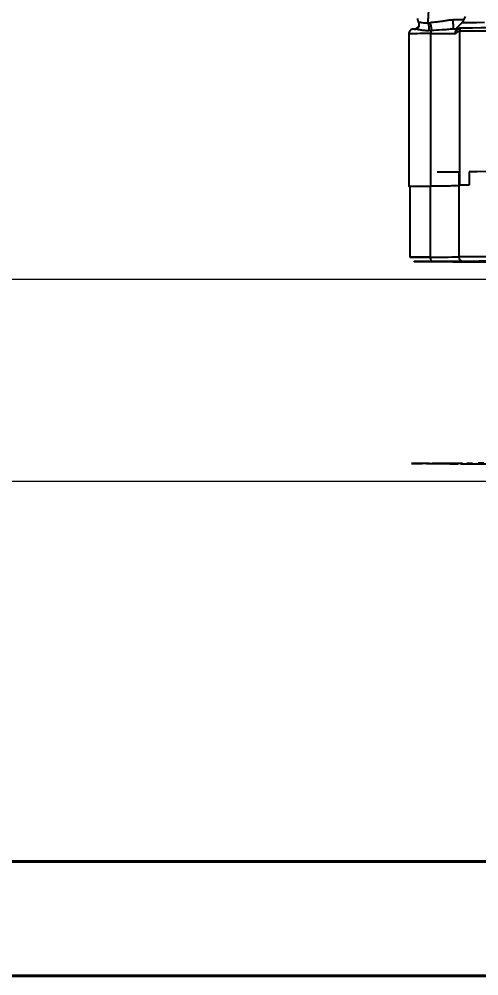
# Model space of a CAD drawing. Header units: millimetres. Extents: x 2085 to 4229, y 754 to 2271.
# Drawn here: x 2894.1 to 2996.8, y 754.5 to 967.9 of the extents above; entities that cross this region are included whole.
import ezdxf

# ---------------------------------------------------------------- set-up
doc = ezdxf.new("R2010")
doc.units = ezdxf.units.MM
doc.linetypes.add('PHANTOM', pattern=[12.7, 6.35, -1.27, 1.27, -1.27, 1.27, -1.27])
for name, color, linetype, lineweight in [('AM_5', 3, 'Continuous', 25), ('AM_BOR', 7, 'Continuous', 50), ('粗实线', 7, 'Continuous', 40)]:
    doc.layers.add(name, color=color, linetype=linetype, lineweight=lineweight)
doc.styles.add('SLDTEXTSTYLE1', font='txt.shx', dxfattribs={"width": 0.7, "bigfont": 'gbcbig.shx'})
doc.dimstyles.new('SLDDIMSTYLE12$0', dxfattribs={"dimtxt": 12, "dimasz": 10, "dimexe": 0, "dimexo": 0.0625, "dimgap": 0.875, "dimtad": 1, "dimdec": 1, "dimlfac": 1.8, "dimrnd": 1e-09, "dimzin": 12, "dimdsep": 46, "dimtxsty": 'SLDTEXTSTYLE1', "dimcen": 0.09, "dimdle": 8.16, "dimclrd": 3, "dimclre": 3, "dimadec": 0, "dimazin": 3, "dimtfac": 1, "dimtdec": 1, "dimtofl": 0, "dimtmove": 0, "dimatfit": 3, "dimfxl": 0, "dimfrac": 2, "dimtolj": 1, "dimlwd": 5, "dimlwe": 5, "dimarcsym": 0})

# ---------------------------------------------------------------- blocks, each defined once
blk = doc.blocks.new('*D72')
at = {"layer": 'AM_5', "color": 3, "lineweight": 5, "transparency": 16777216}
blk.add_line((3026.8, 1151.45), (2876.46, 1151.45), dxfattribs=at)
at = {"layer": 'AM_5', "color": 3, "linetype": 'Continuous', "lineweight": 5, "transparency": 16777216}
for p, q in [((2876.46, 1141.45), (2876.46, 919.82)), ((3006.09, 909.82), (2876.46, 909.82))]:
    blk.add_line(p, q, dxfattribs=at)
at = {"layer": 'AM_5', "color": 3, "transparency": 16777216}
for points in [[(2874.79, 1141.45), (2878.13, 1141.45), (2876.46, 1151.45)], [(2874.79, 919.82), (2878.13, 919.82), (2876.46, 909.82)]]:
    blk.add_solid(points, dxfattribs=at)
at = {"layer": 'Defpoints', "color": 0, "transparency": 16777216}
for p in [(3026.86, 1151.45), (2876.46, 909.82), (3006.15, 909.82)]:
    blk.add_point(p, dxfattribs=at)
at = {"layer": 'AM_5', "color": 0, "transparency": 16777216, "insert": (2869.58, 983.74), "char_height": 12, "attachment_point": 5, "rotation": 90, "style": 'SLDTEXTSTYLE1'}
blk.add_mtext('\\A1;245', dxfattribs=at)
blk = doc.blocks.new('*D73')
at = {"layer": 'AM_5', "color": 3, "lineweight": 5, "transparency": 16777216}
blk.add_line((3006.06, 909.83), (2876.61, 909.83), dxfattribs=at)
at = {"layer": 'AM_5', "color": 3, "linetype": 'Continuous', "lineweight": 5, "transparency": 16777216}
for p, q in [((2876.61, 899.83), (2876.61, 874.75)), ((3005.16, 864.75), (2876.61, 864.75))]:
    blk.add_line(p, q, dxfattribs=at)
at = {"layer": 'AM_5', "color": 3, "transparency": 16777216}
for points in [[(2874.94, 899.83), (2878.27, 899.83), (2876.61, 909.83)], [(2874.94, 874.75), (2878.27, 874.75), (2876.61, 864.75)]]:
    blk.add_solid(points, dxfattribs=at)
at = {"layer": 'Defpoints', "color": 0, "transparency": 16777216}
for p in [(3006.12, 909.83), (2876.61, 864.75), (3005.23, 864.75)]:
    blk.add_point(p, dxfattribs=at)
at = {"layer": 'AM_5', "color": 0, "transparency": 16777216, "insert": (2869.73, 887.29), "char_height": 12, "attachment_point": 5, "rotation": 90, "style": 'SLDTEXTSTYLE1'}
blk.add_mtext('\\A1;45', dxfattribs=at)
blk = doc.blocks.new('rA3')
at = {"layer": '粗实线'}
for p, q in [((358.384, 129.26), (748.384, 129.26)), ((333.384, 124.26), (753.384, 124.26))]:
    blk.add_line(p, q, dxfattribs=at)

msp = doc.modelspace()

# ---------------------------------------------------------------- linework, layer by layer
at = {"color": 7, "linetype": 'Continuous', "lineweight": 25}
for p, q in [((2983.268, 967.241), (2983.347, 967.264)), ((2985.314, 967.139), (2985.842, 967.189)), ((2991.008, 967.821), (2993.469, 967.821)), ((2992.94, 967.116), (2992.62, 966.802)), ((2993.469, 967.821), (2993.797, 968.535)), ((2982.613, 965.719), (2982.502, 965.694)), ((2986.116, 965.385), (2985.648, 965.361)), ((2991.008, 965.704), (2990.478, 965.678)), ((2991.008, 965.777), (2991.008, 965.704)), ((2991.76, 965.707), (2991.008, 965.704)), ((2992.434, 965.301), (2992.434, 930.874)), ((2981.087, 964.684), (2981.087, 930.684)), ((2986.022, 930.7), (2986.022, 964.699)), ((2992.244, 933.872), (2992.244, 930.872)), ((2992.244, 933.872), (2992.367, 933.872)), ((2994.601, 933.893), (2994.601, 930.893)), ((2992.301, 930.873), (2992.301, 914.873)), ((2981.31, 930.685), (2981.31, 914.842)), ((2985.978, 914.857), (2985.978, 930.699))]:
    msp.add_line(p, q, dxfattribs=at)
at = {"color": 7, "linetype": 'Continuous', "lineweight": 25, "flags": 128}
for points in [[(2991.008, 966.802), (2991.008, 966.964), (2991.008, 967.122), (2991.008, 967.274), (2991.008, 967.415), (2991.008, 967.543), (2991.008, 967.655), (2991.008, 967.748), (2991.008, 967.821)], [(2998.001, 967.16), (2996.216, 967.15), (2994.773, 967.139), (2993.68, 967.128), (2992.94, 967.116)], [(2992.434, 965.301), (2993.586, 965.313), (2995.085, 965.324), (2996.922, 965.334), (2999.092, 965.345), (3001.582, 965.355), (3004.384, 965.365), (3007.483, 965.374), (3010.866, 965.383), (3014.519, 965.391), (3018.424, 965.399), (3022.564, 965.406), (3026.922, 965.413), (3031.476, 965.419), (3036.207, 965.424), (3041.095, 965.429), (3046.116, 965.433), (3051.249, 965.436), (3056.47, 965.438)], [(2992.722, 966.008), (2993.87, 966.02), (2995.363, 966.03), (2997.194, 966.041), (2999.355, 966.052), (3001.837, 966.062), (3004.628, 966.071), (3007.716, 966.081), (3011.087, 966.089), (3014.726, 966.098), (3018.617, 966.106), (3022.742, 966.113), (3027.083, 966.119), (3031.621, 966.125), (3036.335, 966.131), (3041.204, 966.135), (3046.207, 966.139), (3051.321, 966.142), (3056.523, 966.145)], [(3056.697, 934.011), (3051.372, 934.008), (3046.137, 934.005), (3041.018, 934.001), (3036.038, 933.996), (3031.221, 933.991), (3026.588, 933.985), (3022.161, 933.978), (3017.961, 933.97), (3014.007, 933.962), (3010.318, 933.954), (3006.91, 933.945), (3003.8, 933.935), (3001.002, 933.925), (2998.528, 933.915), (2996.391, 933.904), (2994.601, 933.893)], [(2993.71, 913.842), (2993.533, 913.839), (2993.013, 913.837), (2992.187, 913.834), (2991.11, 913.833), (2989.856, 913.832), (2988.51, 913.831), (2987.164, 913.832), (2985.91, 913.833), (2984.833, 913.834), (2984.006, 913.837), (2983.487, 913.839), (2983.31, 913.842), (2983.487, 913.845), (2984.006, 913.848), (2984.833, 913.85), (2985.91, 913.852), (2987.164, 913.853), (2988.51, 913.853), (2989.856, 913.853), (2991.11, 913.852), (2992.187, 913.85), (2993.013, 913.848), (2993.533, 913.845), (2993.71, 913.842)], [(2986.33, 913.855), (2986.261, 913.874), (2986.195, 913.932), (2986.134, 914.024), (2986.081, 914.149), (2986.037, 914.301), (2986.005, 914.474), (2985.985, 914.662), (2985.978, 914.857)], [(2986.33, 913.83), (2986.261, 913.849), (2986.255, 913.852)], [(3056.697, 915.011), (3051.438, 915.008), (3046.267, 915.005), (3041.209, 915.001), (3036.285, 914.996), (3031.518, 914.991), (3026.93, 914.985), (3022.542, 914.978), (3018.372, 914.971), (3014.441, 914.963), (3010.766, 914.955), (3007.364, 914.946), (3004.249, 914.937), (3001.437, 914.927), (2998.939, 914.917), (2996.768, 914.906), (2994.932, 914.895), (2993.441, 914.884), (2992.301, 914.873)], [(2993.284, 913.812), (2993.092, 913.831), (2993.023, 913.848)]]:
    msp.add_lwpolyline(points, dxfattribs=at)
at = {"color": 7, "linetype": 'PHANTOM', "lineweight": 25, "flags": 128}
for points in [[(2993.121, 868.77), (2992.944, 868.767), (2992.424, 868.764), (2991.598, 868.762), (2990.521, 868.76), (2989.267, 868.759), (2987.921, 868.759), (2986.575, 868.759), (2985.321, 868.76), (2984.244, 868.762), (2983.418, 868.764), (2982.898, 868.767), (2982.721, 868.77), (2982.898, 868.773), (2983.418, 868.775), (2984.244, 868.778), (2985.321, 868.78), (2986.575, 868.781), (2987.921, 868.781), (2989.267, 868.781), (2990.521, 868.78), (2991.598, 868.778), (2992.424, 868.775), (2992.944, 868.773), (2993.121, 868.77)], [(2985.741, 868.757), (2985.672, 868.776), (2985.666, 868.78)], [(2992.695, 868.74), (2992.504, 868.759), (2992.434, 868.775)]]:
    msp.add_lwpolyline(points, dxfattribs=at)
at = {"color": 7, "linetype": 'Continuous', "lineweight": 25}
for centre, radius, start, end in [((2982.356, 966.788), 1.1, 270.09999, 25.63662), ((2988.336, 964.734), 2.314, 163.65187, 180.85663), ((2984.94, 510.916), 453.784, 89.86336, 90.48649), ((2985.202, 2863.061), 1898.362, 270.024744, 270.187646), ((2987.532, 1720.743), 786.885, 269.993192, 270.343129), ((2991.906, 964.609), 33.739, 270.57375, 270.66978), ((2997.792, 433.259), 497.644, 90.36744, 90.63226), ((2984.973, 484.428), 430.43, 89.86614, 90.48756), ((2985.196, 1417.572), 502.745, 269.55713, 270.08916), ((2986.47, 1957.195), 1042.338, 269.972937, 270.320473), ((2993.293, 914.865), 0.992, 179.54189, 269.50442)]:
    msp.add_arc(centre, radius, start, end, dxfattribs=at)
for points, knots in [([(2985.832, 989.266), (2985.83, 988.075), (2985.827, 985.671), (2985.802, 982.522), (2985.769, 979.843), (2985.733, 977.619), (2985.685, 975.309), (2985.621, 972.933), (2985.535, 970.603), (2985.433, 968.529), (2985.354, 967.613), (2985.314, 967.139)], [0, 0, 0, 0, 0.1217334, 0.2456529, 0.3295313, 0.4143849, 0.5002146, 0.6112196, 0.7315209, 0.8611156, 1, 1, 1, 1]), ([(2983.268, 967.241), (2983.302, 967.148), (2983.361, 966.986), (2983.374, 966.718), (2983.329, 966.451), (2983.209, 966.194), (2983.027, 965.976), (2982.804, 965.802), (2982.615, 965.752), (2982.524, 965.728)], [0, 0, 0, 0, 0.1529156, 0.2657043, 0.4140042, 0.5702861, 0.7000495, 0.8539974, 1, 1, 1, 1]), ([(2983.268, 967.241), (2983.202, 967.416), (2983.102, 967.685), (2983.091, 967.971), (2983.087, 968.071)], [0, 0, 0, 0, 0.649785, 1, 1, 1, 1]), ([(2983.347, 967.264), (2983.411, 967.282), (2983.505, 967.309), (2984.18, 967.124), (2984.766, 967.077), (2985.135, 967.119), (2985.314, 967.14)], [0, 0, 0, 0, 0.5280891, 0.7757084, 0.8910227, 1, 1, 1, 1]), ([(2985.648, 965.361), (2985.658, 965.425), (2985.68, 965.56), (2985.687, 965.812), (2985.672, 966.098), (2985.63, 966.393), (2985.565, 966.667), (2985.485, 966.889), (2985.399, 967.052), (2985.341, 967.111), (2985.314, 967.14)], [0, 0, 0, 0, 0.111182, 0.2335049, 0.3645523, 0.5004088, 0.6362, 0.7670654, 0.889124, 1, 1, 1, 1]), ([(2985.842, 967.189), (2986.367, 967.24), (2987.284, 967.33), (2988.475, 967.506), (2989.447, 967.657), (2990.258, 967.785), (2990.79, 967.811), (2991.008, 967.821)], [0, 0, 0, 0, 0.2998788, 0.5240414, 0.7085127, 0.8805177, 1, 1, 1, 1]), ([(2986.116, 965.385), (2986.124, 965.449), (2986.143, 965.581), (2986.151, 965.833), (2986.139, 966.121), (2986.105, 966.421), (2986.051, 966.701), (2985.984, 966.929), (2985.913, 967.097), (2985.865, 967.159), (2985.842, 967.189)], [0, 0, 0, 0, 0.1107503, 0.2328673, 0.3639412, 0.5, 0.6360588, 0.7671327, 0.8892497, 1, 1, 1, 1]), ([(2992.94, 967.116), (2993.006, 967.184), (2993.136, 967.32), (2993.282, 967.523), (2993.394, 967.702), (2993.443, 967.781), (2993.469, 967.821)], [0, 0, 0, 0, 0.2574412, 0.5169374, 0.7503202, 1, 1, 1, 1]), ([(2982.339, 965.688), (2982.303, 965.688), (2982.182, 965.687), (2982.123, 965.686), (2982.069, 965.685), (2982.032, 965.684), (2981.971, 965.678), (2981.867, 965.663), (2981.675, 965.608), (2981.43, 965.461), (2981.215, 965.208), (2981.093, 964.93), (2981.101, 964.748), (2981.104, 964.684)], [0, 0, 0, 0, 0.09765574, 0.32952341, 0.45229602, 0.50973202, 0.53157644, 0.55586324, 0.62297078, 0.71971371, 0.82681332, 0.93903654, 1, 1, 1, 1]), ([(2985.648, 965.361), (2985.311, 965.355), (2984.599, 965.344), (2983.844, 965.466), (2983.367, 965.56), (2983.119, 965.608), (2982.71, 965.681), (2982.523, 965.685), (2982.358, 965.688)], [0, 0, 0, 0, 0.1842083, 0.3884705, 0.5171044, 0.6010534, 0.6481318, 1, 1, 1, 1]), ([(2990.478, 965.678), (2990.431, 965.676), (2990.139, 965.662), (2989.494, 965.596), (2988.137, 965.487), (2986.912, 965.426), (2986.116, 965.385)], [0, 0, 0, 0, 0.0324677, 0.2006712, 0.4805246, 1, 1, 1, 1]), ([(2991.008, 966.802), (2991.008, 966.657), (2991.008, 966.368), (2991.008, 966.015), (2991.008, 965.808), (2991.008, 965.78), (2991.008, 965.777)], [0, 0, 0, 0, 0.3205893, 0.6411787, 0.961768, 1, 1, 1, 1]), ([(2991.657, 965.456), (2991.619, 965.408), (2991.539, 965.309), (2991.457, 965.117), (2991.414, 964.913), (2991.418, 964.772), (2991.42, 964.709)], [0, 0, 0, 0, 0.2391493, 0.4971627, 0.7785241, 1, 1, 1, 1]), ([(2991.42, 964.709), (2991.645, 964.881), (2992.085, 965.217), (2992.319, 965.274), (2992.434, 965.301)], [0, 0, 0, 0, 0.51151, 1, 1, 1, 1]), ([(2992.62, 966.802), (2992.476, 966.658), (2992.204, 966.384), (2991.911, 966.071), (2991.745, 965.882), (2991.665, 965.781), (2991.622, 965.715), (2991.631, 965.708), (2991.635, 965.704)], [0, 0, 0, 0, 0.2963706, 0.5614084, 0.6796926, 0.7917416, 0.8963265, 1, 1, 1, 1]), ([(2991.657, 965.456), (2991.888, 965.614), (2992.35, 965.93), (2992.598, 965.982), (2992.722, 966.008)], [0, 0, 0, 0, 0.5006525, 1, 1, 1, 1]), ([(2991.76, 965.707), (2991.782, 965.701), (2991.815, 965.693), (2991.777, 965.607), (2991.725, 965.534), (2991.678, 965.48), (2991.657, 965.456)], [0, 0, 0, 0, 0.5469017, 0.7855349, 0.9022486, 1, 1, 1, 1]), ([(2981.31, 930.681), (2981.211, 930.682), (2980.957, 930.685), (2981.339, 930.689), (2982.346, 930.694), (2983.94, 930.697), (2985.328, 930.699), (2986.022, 930.7)], [0, 0, 0, 0, 0.1382127, 0.3536596, 0.5691064, 0.7845532, 1, 1, 1, 1]), ([(2986.33, 913.855), (2985.776, 913.854), (2984.642, 913.853), (2983.333, 913.85), (2982.495, 913.846), (2982.219, 913.842), (2982.495, 913.838), (2983.333, 913.835), (2984.642, 913.832), (2985.776, 913.83), (2986.33, 913.83)], [0, 0, 0, 0, 0.122089, 0.25, 0.377911, 0.5, 0.622089, 0.75, 0.877911, 1, 1, 1, 1]), ([(2993.284, 913.873), (2993.051, 913.871), (2992.576, 913.867), (2990.991, 913.862), (2988.899, 913.857), (2987.177, 913.856), (2986.33, 913.855)], [0, 0, 0, 0, 0.2457963, 0.5, 0.7542037, 1, 1, 1, 1]), ([(2986.33, 913.83), (2987.177, 913.829), (2988.899, 913.827), (2990.991, 913.823), (2992.576, 913.818), (2993.051, 913.814), (2993.284, 913.812)], [0, 0, 0, 0, 0.2457963, 0.5, 0.7542037, 1, 1, 1, 1]), ([(3056.876, 914.008), (3054.38, 914.007), (3049.343, 914.005), (3041.966, 914), (3034.724, 913.993), (3027.745, 913.984), (3021.142, 913.974), (3015.048, 913.962), (3009.556, 913.949), (3004.744, 913.935), (3000.681, 913.92), (2997.412, 913.904), (2994.873, 913.889), (2993.811, 913.878), (2993.284, 913.873)], [0, 0, 0, 0, 0.0799588, 0.1613715, 0.2441424, 0.3288926, 0.4142166, 0.5, 0.5857784, 0.6711024, 0.7558576, 0.8386237, 0.9200388, 1, 1, 1, 1]), ([(2993.284, 913.812), (2993.816, 913.807), (2994.89, 913.796), (2997.025, 913.782), (2998.828, 913.774), (2999.524, 913.771)], [0, 0, 0, 0, 0.3763945, 0.7596333, 1, 1, 1, 1])]:
    msp.add_open_spline(points, degree=3, knots=knots, dxfattribs=at)
for points in [[(2992.722, 966.008), (2992.679, 965.96), (2992.593, 965.862), (2992.504, 965.686), (2992.445, 965.498), (2992.438, 965.367), (2992.434, 965.301)], [(2992.434, 930.716), (2992.212, 930.714), (2991.768, 930.71), (2990.308, 930.706), (2988.396, 930.702), (2986.813, 930.7), (2986.022, 930.7)]]:
    msp.add_open_spline(points, degree=3, dxfattribs=at)
at = {"color": 7, "linetype": 'PHANTOM', "lineweight": 25}
for points, knots in [([(3056.287, 868.936), (3053.791, 868.935), (3048.754, 868.933), (3041.377, 868.927), (3034.135, 868.92), (3027.156, 868.912), (3020.553, 868.901), (3014.459, 868.89), (3008.967, 868.877), (3004.155, 868.862), (3000.092, 868.847), (2996.823, 868.832), (2994.284, 868.816), (2993.222, 868.805), (2992.695, 868.8)], [0, 0, 0, 0, 0.0799588, 0.1613715, 0.2441424, 0.3288926, 0.4142166, 0.5, 0.5857784, 0.6711024, 0.7558576, 0.8386237, 0.9200388, 1, 1, 1, 1]), ([(2985.741, 868.782), (2985.187, 868.782), (2984.054, 868.781), (2982.744, 868.778), (2981.907, 868.774), (2981.63, 868.77), (2981.907, 868.766), (2982.744, 868.762), (2984.054, 868.759), (2985.187, 868.758), (2985.741, 868.757)], [0, 0, 0, 0, 0.122089, 0.25, 0.377911, 0.5, 0.622089, 0.75, 0.877911, 1, 1, 1, 1]), ([(2992.695, 868.8), (2992.462, 868.798), (2991.987, 868.794), (2990.402, 868.789), (2988.31, 868.785), (2986.588, 868.783), (2985.741, 868.782)], [0, 0, 0, 0, 0.2457963, 0.5, 0.7542037, 1, 1, 1, 1]), ([(2985.741, 868.757), (2986.588, 868.757), (2988.31, 868.755), (2990.402, 868.751), (2991.987, 868.746), (2992.462, 868.742), (2992.695, 868.74)], [0, 0, 0, 0, 0.2457963, 0.5, 0.7542037, 1, 1, 1, 1]), ([(2992.695, 868.74), (2993.227, 868.734), (2994.301, 868.724), (2996.436, 868.71), (2998.239, 868.702), (2998.935, 868.698)], [0, 0, 0, 0, 0.3763945, 0.7596333, 1, 1, 1, 1])]:
    msp.add_open_spline(points, degree=3, knots=knots, dxfattribs=at)

# ---------------------------------------------------------------- block references
at = {"layer": 'AM_BOR', "xscale": 5.104687500000001, "yscale": 5.104687500000001, "zscale": 5.104687500000001}
msp.add_blockref('rA3', (383.144, 120.157), dxfattribs=at)

# ---------------------------------------------------------------- dimensions: what is measured, and where the dimension line sits
at = {"layer": 'AM_5'}
dim = msp.add_linear_dim(base=(2876.458, 909.825), p1=(3026.86, 1151.45), p2=(3006.153, 909.825), angle=90, text='245', dimstyle='SLDDIMSTYLE12$0', override={"dimlfac": 1}, dxfattribs=at)
dim.commit()
dim.dimension.update_dxf_attribs({"geometry": '*D72', "text_midpoint": (2876.458, 983.738), "dimtype": 160})
dim = msp.add_linear_dim(base=(2876.605, 864.753), p1=(3006.121, 909.825), p2=(3005.226, 864.753), angle=90, text='45', dimstyle='SLDDIMSTYLE12$0', override={"dimlfac": 1, "dimpost": ''}, dxfattribs=at)
dim.commit()
dim.dimension.update_dxf_attribs({"geometry": '*D73', "text_midpoint": (2869.73, 887.289)})

doc.saveas('drawing.dxf')
